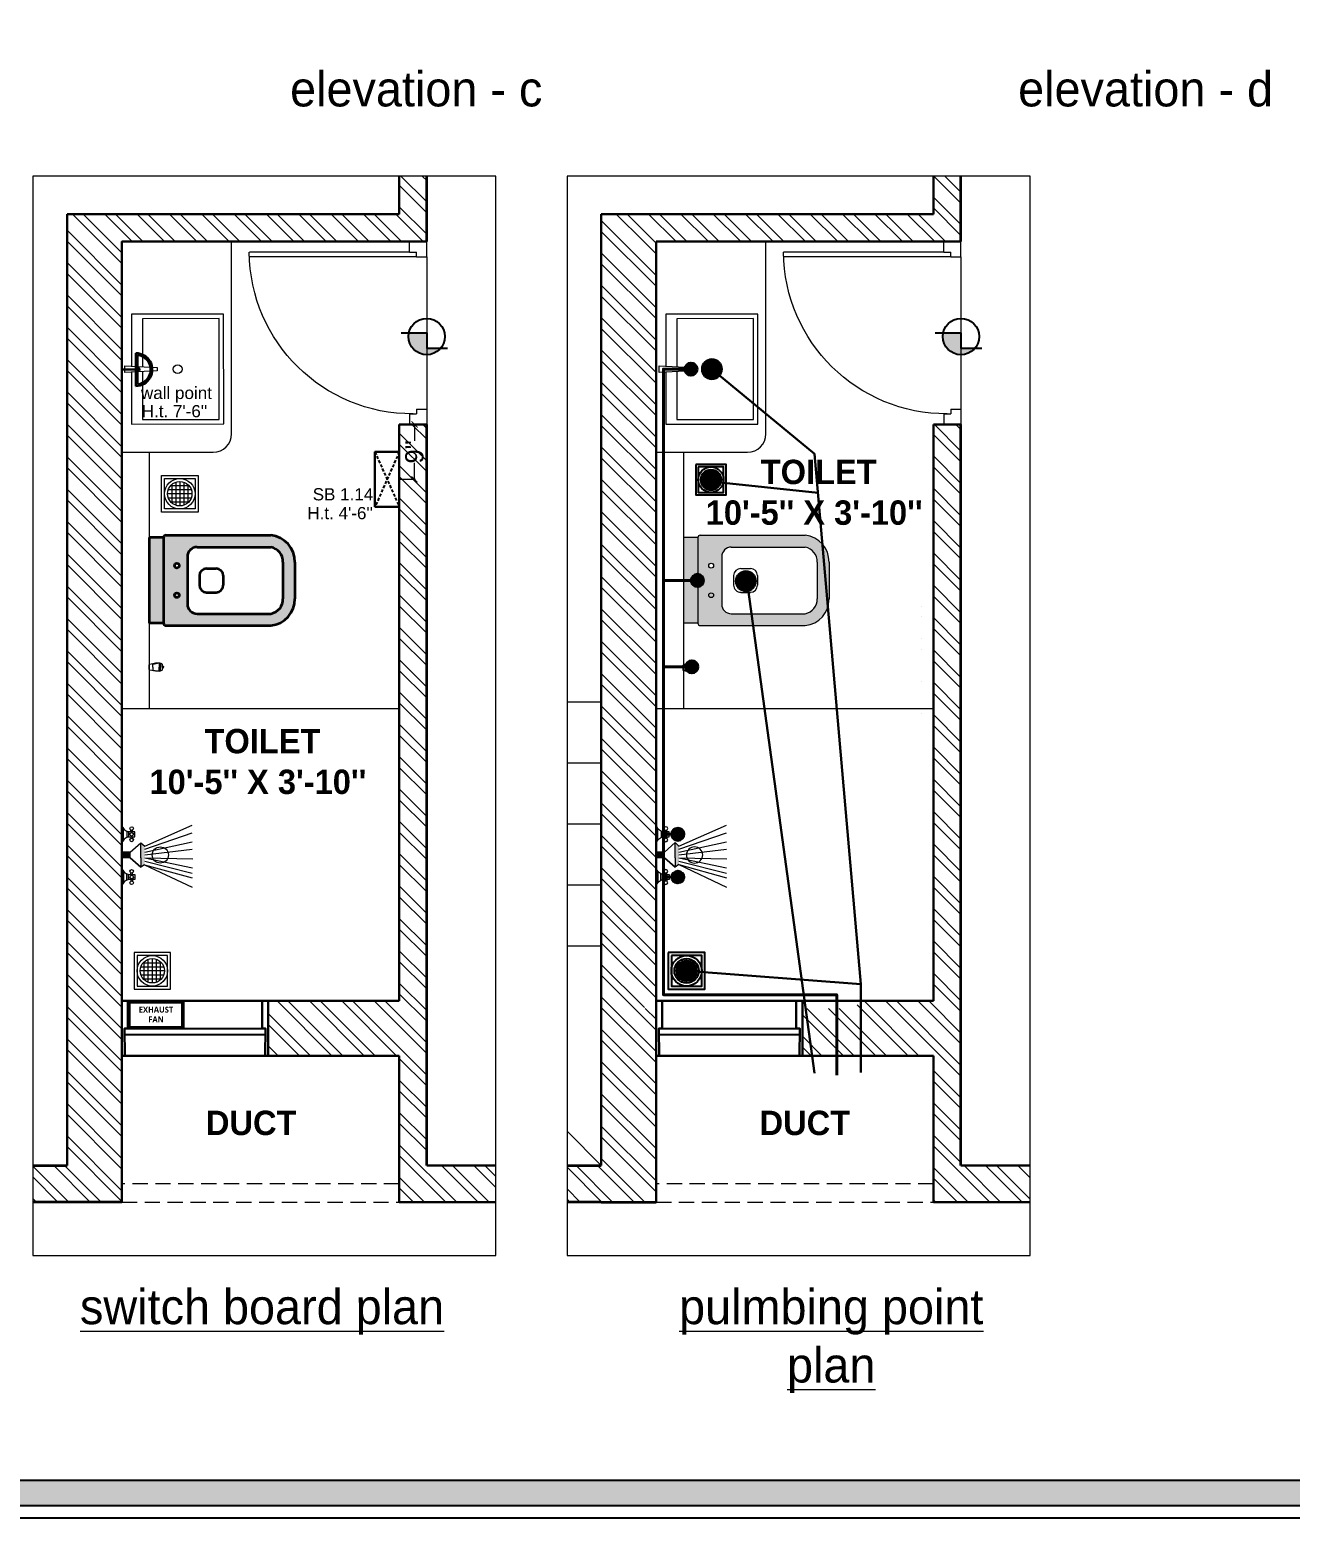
# Model space of a CAD drawing. Header units: millimetres. Extents: x 56222 to 3066687, y -650199 to -121287.
# Drawn here: x 156083.4 to 156290.1, y -181314.4 to -181070.3 of the extents above; entities that cross this region are included whole.
import ezdxf

# ---------------------------------------------------------------- set-up
doc = ezdxf.new("R2010")
doc.units = ezdxf.units.MM
doc.header["$MEASUREMENT"] = 0
doc.header["$PDMODE"] = 35
for name, pattern in [('00 . GROUND FLOOR$0$DASHED', [0.75, 0.5, -0.25]), ('DASHED', [0.75, 0.5, -0.25]), ('DASHED2', [0.375, 0.25, -0.125])]:
    doc.linetypes.add(name, pattern=pattern)
doc.layers.get('Defpoints').update_dxf_attribs({"color": 220})
for name, color, linetype, lineweight in [('dim05', 1, 'Continuous', 13), ('DOOR-WINDOW', 5, 'Continuous', 0), ('ELEC-wires', 1, 'DASHED2', 13), ('Electrical', 84, 'Continuous', 30), ('FURNITURE', 32, 'Continuous', 9), ('HACHA', 253, 'Continuous', 5), ('m-26-ANNOTATIONS', 8, 'Continuous', 15), ('NAME PLATE', 7, 'Continuous', 25), ('sec. mark', 5, 'Continuous', 25), ('Text', 7, 'Continuous', 15), ('UTILITY', 48, 'Continuous', 9), ('wall', 7, 'Continuous', 30)]:
    doc.layers.add(name, color=color, linetype=linetype, lineweight=lineweight)
doc.layers.add('hatch', color=253, linetype='Continuous', lineweight=0, transparency=0.4)
for name, color, linetype in [('SANIT', 232, 'Continuous'), ('str coll', 6, 'Continuous'), ('WC-DET', 8, 'Continuous'), ('WIN', 250, 'Continuous')]:
    doc.layers.add(name, color=color, linetype=linetype)
doc.styles.add('DATE', font='swissc.ttf', dxfattribs={"height": 6.75})
doc.styles.get("Standard").update_dxf_attribs({"font": 'arial.ttf', "height": 6})
doc.styles.add('The Thakors 3 inches', font='arial.ttf', dxfattribs={"height": 3})
doc.dimstyles.new('The Thakors 3 inches', dxfattribs={"dimtxt": 3, "dimasz": 1, "dimexe": 0.179993, "dimexo": 0.0625, "dimgap": 0.089996, "dimtad": 0, "dimzin": 0, "dimdsep": 46, "dimlunit": 4, "dimtxsty": 'The Thakors 3 inches', "dimblk": 'ARCHTICK', "dimcen": 0.089996, "dimclrd": 256, "dimclre": 252, "dimclrt": 256, "dimadec": 0, "dimazin": 0, "dimtfac": 0.799988, "dimtofl": 0, "dimtmove": 1, "dimatfit": 3, "dimfxl": 1, "dimtolj": 1, "dimtzin": 0, "dimlwd": -1, "dimlwe": 13, "dimarcsym": 0})

# ---------------------------------------------------------------- blocks, each defined once
blk = doc.blocks.new('D 2.6 x 7')
at = {"layer": 'DOOR-WINDOW'}
for p, q in [((-2.83, 13.25), (-2.83, 15)), ((0, 12.5), (0, 15)), ((-2.83, 13.25), (-1.68, 13.25)), ((-1.68, 12.5), (-1.68, 13.25)), ((-1.68, 12.5), (0, 12.5)), ((0, -12.5), (0, 12.5)), ((-1.68, -12.5), (-29.1, -12.5)), ((-2.83, -13.25), (-29.09, -13.25)), ((-2.83, -13.25), (-1.68, -13.25)), ((-2.83, -13.25), (-2.83, -15)), ((-1.68, -12.5), (0, -12.5)), ((-1.68, -12.5), (-1.68, -13.25)), ((0, -12.5), (0, -15))]:
    blk.add_line(p, q, dxfattribs=at)
blk.add_arc((-2.4, -13.45), 26.7, 89.6398, 179.5736, dxfattribs=at)
blk = doc.blocks.new('DF DF D')
at = {"layer": 'WIN'}
h = blk.add_hatch(color=256, dxfattribs=at)
h.dxf.hatch_style = 1
h.paths.add_polyline_path([(3351769.17, -515756.21), (3351769.17, -515753.29, 0.049939), (3351768.58, -515753.23, 0.699776), (3351766.66, -515758.48), (3351766.66, -515756.21)])
blk.add_lwpolyline([(3351769.17, -515752), (3351769.17, -515756.21), (3351766.66, -515756.21), (3351766.66, -515759.61)], dxfattribs=at)
blk.add_circle((3351768.58, -515756.21), 2.98, dxfattribs=at)
blk = doc.blocks.new('A$C3EC62B37')
at = {"layer": 'FURNITURE', "lineweight": 30, "ltscale": 0.25, "true_color": 0xffffff}
h = blk.add_hatch(color=7, dxfattribs=at)
h.dxf.hatch_style = 1
h.paths.add_polyline_path([(-12.22, 0), (-12.22, 2.35), (-26.26, 2.35), (-26.26, 0)])
h.paths.add_polyline_path([(-26.26, 2.35), (-12.22, 2.35, 0.414214), (-11.83, 2.74), (-11.83, 19.96, 0.388639), (-16.24, 23.87), (-22.38, 23.87, 0.379499), (-26.65, 19.96), (-26.65, 2.74, 0.414214)])
h.paths.add_polyline_path([(-15.35, 6.26), (-23.13, 6.26, -0.414214), (-24.7, 7.83), (-24.7, 19.96, -0.349567), (-22.37, 21.91), (-16.24, 21.91, -0.364948), (-13.78, 19.96), (-13.78, 7.83, -0.414214)], flags=16)
h.paths.add_polyline_path([(-18.46, 8.22), (-20.02, 8.22, -0.414214), (-21.2, 9.39), (-21.2, 10.96, -0.414214), (-20.02, 12.13), (-18.46, 12.13, -0.414214), (-17.28, 10.96), (-17.28, 9.39, -0.414214)], flags=0)
h.paths.add_polyline_path([(-22.06, 4.53, -1), (-21.27, 4.53, -1)], flags=16)
at = {"layer": 'FURNITURE', "color": 0, "linetype": 'ByBlock', "lineweight": -2}
for p, q in [((-22.24, 23.87), (-16.24, 23.87)), ((-26.65, 2.74), (-26.65, 19.96)), ((-24.7, 7.83), (-24.7, 19.96)), ((-22.24, 21.91), (-16.24, 21.91)), ((-13.78, 7.83), (-13.78, 19.96)), ((-11.83, 2.74), (-11.83, 19.96)), ((-21.2, 9.39), (-21.2, 10.96)), ((-20.02, 12.13), (-18.46, 12.13)), ((-17.28, 9.39), (-17.28, 10.96)), ((-20.02, 8.22), (-18.46, 8.22)), ((-23.13, 6.26), (-15.35, 6.26)), ((-26.26, 2.35), (-12.22, 2.35)), ((-26.26, 2.35), (-26.26, 0)), ((-26.26, 0), (-12.22, 0)), ((-26.26, 0), (-12.22, 0)), ((-12.22, 2.35), (-12.22, 0))]:
    blk.add_line(p, q, dxfattribs=at)
for centre in [(-21.66, 4.53), (-16.81, 4.53)]:
    blk.add_circle(centre, 0.391, dxfattribs=at)
for centre, radius, start, end in [((-22.31, 19.5), 4.37, 89.0873, 174.0395), ((-16.17, 19.5), 4.37, 5.9605, 90.9127), ((-22.31, 19.48), 2.44, 88.437, 168.6348), ((-16.17, 19.48), 2.44, 11.3652, 91.563), ((-20.02, 10.96), 1.17, 90, 180), ((-18.46, 10.96), 1.17, 0, 90), ((-23.13, 7.83), 1.57, 180, 270), ((-20.02, 9.39), 1.17, 180, 270), ((-18.46, 9.39), 1.17, 270, 0), ((-15.35, 7.83), 1.57, 270, 0), ((-26.26, 2.74), 0.391, 180, 270), ((-12.22, 2.74), 0.391, 270, 0)]:
    blk.add_arc(centre, radius, start, end, dxfattribs=at)
blk = doc.blocks.new('A$C07311617')
at = {"layer": 'UTILITY'}
h = blk.add_hatch(color=7, dxfattribs=at)
h.paths.add_polyline_path([(-3.13, 2.02), (-3.13, 0), (-3.74, 0), (-3.74, 0.46), (-3.74, 1.42)])
h.paths.add_polyline_path([(-3.13, 0), (-3.13, -0.46), (-3.13, -2.02), (-3.74, -1.59), (-3.74, -0.46), (-3.74, 0)])
h = blk.add_hatch(color=7, dxfattribs=at)
h.paths.add_polyline_path([(0, 0.46), (0, 0), (-1.35, 0), (-1.35, 0.46)])
h.paths.add_polyline_path([(0, 0), (0, -0.46), (-1.35, -0.46), (-1.35, 0)])
at = {"layer": 'UTILITY', "color": 7}
for p, q in [((-3.74, 1.42), (-11.52, 4.9)), ((-3.74, 0.94), (-11.52, 3.66)), ((-1.74, 3.79), (-1.74, 4.05)), ((-1.74, 2.99), (-1.74, 2.72)), ((-1.47, 3.79), (-1.47, 4.05)), ((-1.47, 2.99), (-1.47, 2.72)), ((-0.8, 3.9), (-0.8, 2.88)), ((-0.27, 2.44), (-0.27, 4.33)), ((-3.74, 0.46), (-11.52, 2.15)), ((-3.74, 0), (-11.52, 0.93)), ((-3.13, 2.02), (-3.74, 1.42)), ((-3.13, -0.46), (-3.13, 2.02)), ((-1.35, 0.46), (-3.13, 2.02)), ((-3.13, 0.46), (-3.13, 1.42)), ((-1.35, -0.46), (-1.35, 0.46)), ((-1.35, 0.46), (0, 0.46)), ((0, -0.46), (0, 0.46)), ((-3.74, -0.46), (-11.62, -0.61)), ((-3.74, -0.46), (-11.57, -2.09)), ((-3.74, -1.03), (-11.52, -2.96)), ((-3.74, -1.59), (-11.52, -5.3)), ((-3.74, -1.59), (-11.52, -3.73)), ((-3.74, -1.59), (-3.13, -2.02)), ((-3.13, -0.46), (-3.13, -2.02)), ((-1.35, -0.46), (-3.13, -2.02)), ((-1.35, -0.46), (0, -0.46)), ((-1.74, -3.22), (-1.74, -2.95)), ((-1.74, -4.02), (-1.74, -4.29)), ((-1.47, -3.22), (-1.47, -2.95)), ((-1.47, -4.02), (-1.47, -4.29)), ((-0.8, -4.13), (-0.8, -3.11)), ((-0.27, -2.68), (-0.27, -4.56))]:
    blk.add_line(p, q, dxfattribs=at)
for points in [[(-1.07, 2.99), (-2.14, 2.99), (-2.14, 3.79), (-1.07, 3.79)], [(-1.07, -3.22), (-2.14, -3.22), (-2.14, -4.02), (-1.07, -4.02)]]:
    blk.add_lwpolyline(points, close=True, dxfattribs=at)
for points in [[(-1.35, 0.46), (-3.13, 2.02)], [(-3.13, -2.02), (-1.35, -0.46)]]:
    blk.add_lwpolyline(points, dxfattribs=at)
for centre, radius in [((-1.6, 4.32), 0.298), ((-1.6, 3.39), 0.298), ((-1.6, 2.45), 0.298), ((-6.31, 0), 1.33), ((-1.6, -2.69), 0.298), ((-1.6, -3.62), 0.298), ((-1.6, -4.55), 0.298)]:
    blk.add_circle(centre, radius, dxfattribs=at)
for centre, start, end in [((-1.47, 5.26), 285.2551, 344.7449), ((-1.47, 1.52), 15.2551, 74.7449), ((-1.47, -1.75), 285.2551, 344.7449), ((-1.47, -5.49), 15.2551, 74.7449)]:
    blk.add_arc(centre, 1.52, start, end, dxfattribs=at)
blk = doc.blocks.new('NAHNYsquare')
at = {"color": 253}
for p, q in [((4.89, -2.32), (1.11, -2.32)), ((4.49, -1.65), (1.51, -1.65)), ((1.67, -4.48), (1.67, -1.49)), ((2.33, -4.87), (2.33, -1.1)), ((3, -0.99), (3, -4.99)), ((3.67, -4.87), (3.67, -1.1)), ((4.33, -4.48), (4.33, -1.49)), ((5, -2.99), (1, -2.99)), ((4.89, -3.65), (1.11, -3.65)), ((4.49, -4.32), (1.51, -4.32))]:
    blk.add_line(p, q, dxfattribs=at)
for points in [[(0, -5.99), (6, -5.99), (6, 0.01), (0, 0.01)], [(0.5, -5.49), (5.5, -5.49), (5.5, -0.49), (0.5, -0.49)]]:
    blk.add_lwpolyline(points, close=True)
for radius in [2.5, 2]:
    blk.add_circle((3, -2.99), radius)
blk = doc.blocks.new('df sfs')
at = {"color": 242, "linetype": 'DASHED', "true_color": 0xcd2027}
for p, q in [((3320578.93, -510272.87, 0), (3320574.94, -510263.86, 0)), ((3320574.94, -510272.87, 0), (3320578.93, -510263.86, 0))]:
    blk.add_line(p, q, dxfattribs=at)
at = {"layer": 'ELEC-wires', "color": 5, "linetype": 'ByBlock', "lineweight": 30, "ltscale": 4, "elevation": 0}
blk.add_lwpolyline([(3320574.94, -510263.86), (3320574.94, -510272.87), (3320578.93, -510272.87), (3320578.93, -510263.86)], close=True, dxfattribs=at)
blk = doc.blocks.new('LAYOUT FILE')
at = {"layer": 'NAME PLATE', "true_color": 0xd39e00}
h = blk.add_hatch(color=42, dxfattribs=at)
h.paths.add_polyline_path([(3346889.83, -513806.18), (3346889.83, -514260.7), (3347535.56, -514260.7), (3347535.56, -513806.18)])
h.paths.add_polyline_path([(3346894.36, -513810.71), (3347531.03, -513810.71), (3347531.03, -514256.17), (3346894.36, -514256.17)], flags=16)
at = {"layer": 'NAME PLATE', "color": 42, "true_color": 0xd39e00}
for points in [[(3346887.56, -513803.91), (3347537.83, -513803.91), (3347537.83, -514262.96), (3346887.56, -514262.96)], [(3346889.83, -513806.18), (3347535.56, -513806.18), (3347535.56, -514260.7), (3346889.83, -514260.7)], [(3346894.36, -513810.71), (3347531.03, -513810.71), (3347531.03, -514256.17), (3346894.36, -514256.17)]]:
    blk.add_lwpolyline(points, close=True, dxfattribs=at)
blk = doc.blocks.new('A$C775F2B7C')
at = {"layer": 'WC-DET', "color": 7}
for points in [[(0.0199, 0.0758), (0.0069, 0.0758, 0.150223), (0, 0.0598), (0, 0.0369), (0.0069, 0.004, 0.333354), (0.0114, 0), (0.0248, 0), (0.0382, 0, 0.333354), (0.0427, 0.004), (0.0496, 0.0369), (0.0496, 0.0598, 0.150223), (0.0427, 0.0758), (0.0297, 0.0758)], [(0.025, 0.0202), (0.0118, 0.0202, -0.354974), (0.0072, 0.0233), (0, 0.0572)], [(0.0199, 0.0758), (0.0199, 0.0819, -0.414214), (0.0206, 0.0826), (0.0248, 0.0826)], [(0.0248, 0.0758), (0.0199, 0.0758, 0.150223)], [(0.0246, 0.0202), (0.0378, 0.0202, 0.354974), (0.0423, 0.0233), (0.0496, 0.0572)], [(0.0297, 0.0758), (0.0297, 0.0819, 0.414214), (0.0289, 0.0826), (0.0248, 0.0826)]]:
    blk.add_lwpolyline(points, format="xyb", dxfattribs=at)
at = {"layer": 'WC-DET'}
for points in [[(0, 0.0575), (0.0248, 0.0575)], [(0.0005, 0.0627), (0.0248, 0.0627)], [(0.0011, 0.0651), (0.0248, 0.0651)], [(0.0485, 0.0651), (0.0248, 0.0651)], [(0.0491, 0.0627), (0.0248, 0.0627)], [(0.0496, 0.0575), (0.0248, 0.0575)]]:
    blk.add_lwpolyline(points, dxfattribs=at)
at = {"layer": 'WC-DET', "color": 7}
blk.add_lwpolyline([(0.0297, 0.0758), (0.0248, 0.0758)], dxfattribs=at)
blk = doc.blocks.new('ghgbvvcfv')
at = {"layer": 'FURNITURE', "lineweight": 30, "ltscale": 0.25, "true_color": 0xc7c8ca}
h = blk.add_hatch(color=9, dxfattribs=at)
h.dxf.hatch_style = 1
h.paths.add_polyline_path([(3320993.82, -510573.54), (3320996.17, -510573.54), (3320996.17, -510559.5), (3320993.82, -510559.5)])
h.paths.add_polyline_path([(3320996.17, -510559.5), (3320996.17, -510573.54, 0.414214), (3320996.56, -510573.94), (3321013.78, -510573.94, 0.388639), (3321017.69, -510569.52), (3321017.69, -510563.38, 0.379499), (3321013.78, -510559.11), (3320996.56, -510559.11, 0.414214)])
h.paths.add_polyline_path([(3321000.08, -510570.41), (3321000.08, -510562.63, -0.414214), (3321001.65, -510561.07), (3321013.78, -510561.07, -0.349567), (3321015.73, -510563.39), (3321015.73, -510569.52, -0.364948), (3321013.78, -510571.98), (3321001.65, -510571.98, -0.414214)], flags=16)
h.paths.add_polyline_path([(3321002.04, -510567.31), (3321002.04, -510565.74, -0.414214), (3321003.21, -510564.57), (3321004.78, -510564.57, -0.414214), (3321005.95, -510565.74), (3321005.95, -510567.31, -0.414214), (3321004.78, -510568.48), (3321003.21, -510568.48, -0.414214)], flags=0)
h.paths.add_polyline_path([(3320998.35, -510563.71, -1), (3320998.35, -510564.49, -1)], flags=16)
at = {"layer": 'UTILITY', "true_color": 0xc7c8ca}
h = blk.add_hatch(color=9, dxfattribs=at)
h.paths.add_polyline_path([(3320992.45, -510609.53), (3320992.45, -510611.55), (3320993.07, -510611.55), (3320993.07, -510611.08), (3320993.07, -510610.13)])
h.paths.add_polyline_path([(3320992.45, -510611.55), (3320992.45, -510612.01), (3320992.45, -510613.56), (3320993.06, -510613.14), (3320993.07, -510612.01), (3320993.07, -510611.55)])
h = blk.add_hatch(color=9, dxfattribs=at)
h.paths.add_polyline_path([(3320989.32, -510611.08), (3320989.32, -510611.54), (3320990.67, -510611.54), (3320990.67, -510611.08)])
h.paths.add_polyline_path([(3320989.32, -510611.54), (3320989.32, -510612.01), (3320990.67, -510612.01), (3320990.67, -510611.54)])
at = {"color": 9, "lineweight": 13, "true_color": 0xc7c8ca}
for p, q in [((3320997.33, -510550.97, -0.16), (3321000.31, -510550.97, -0.16)), ((3320997.49, -510550.82, -0.16), (3320997.49, -510553.8, -0.16)), ((3320998.16, -510550.42, -0.16), (3320998.16, -510554.19, -0.16)), ((3320998.82, -510550.31, -0.16), (3320998.82, -510554.31, -0.16)), ((3320999.49, -510550.42, -0.16), (3320999.49, -510554.19, -0.16)), ((3321000.16, -510550.82, -0.16), (3321000.16, -510553.8, -0.16)), ((3321000.82, -510552.31, -0.16), (3320996.82, -510552.31, -0.16)), ((3320996.94, -510551.64, -0.16), (3321000.71, -510551.64, -0.16)), ((3320996.94, -510552.97, -0.16), (3321000.71, -510552.97, -0.16)), ((3320997.33, -510553.64, -0.16), (3321000.31, -510553.64, -0.16)), ((3320992.83, -510629.21, -0.12), (3320995.81, -510629.21, -0.12)), ((3320992.99, -510632.03, -0.12), (3320992.99, -510629.05, -0.12)), ((3320993.66, -510632.43, -0.12), (3320993.66, -510628.66, -0.12)), ((3320994.32, -510632.54, -0.12), (3320994.32, -510628.54, -0.12)), ((3320994.99, -510632.43, -0.12), (3320994.99, -510628.66, -0.12)), ((3320995.66, -510632.03, -0.12), (3320995.66, -510629.05, -0.12)), ((3320996.32, -510630.54, -0.12), (3320992.32, -510630.54, -0.12)), ((3320992.44, -510629.88, -0.12), (3320996.21, -510629.88, -0.12)), ((3320992.44, -510631.21, -0.12), (3320996.21, -510631.21, -0.12)), ((3320992.83, -510631.88, -0.12), (3320995.81, -510631.88, -0.12))]:
    blk.add_line(p, q, dxfattribs=at)
for points, elevation in [([(3320995.82, -510555.31), (3320995.82, -510549.31), (3321001.82, -510549.31), (3321001.82, -510555.31)], -0.16), ([(3320996.32, -510554.81), (3320996.32, -510549.81), (3321001.32, -510549.81), (3321001.32, -510554.81)], -0.16), ([(3320991.32, -510627.54), (3320991.32, -510633.54), (3320997.32, -510633.54), (3320997.32, -510627.54)], -0.12), ([(3320991.82, -510628.04), (3320991.82, -510633.04), (3320996.82, -510633.04), (3320996.82, -510628.04)], -0.12)]:
    blk.add_lwpolyline(points, close=True, dxfattribs=dict(at, elevation=elevation))
for centre, radius in [((3320998.82, -510552.31, -0.16), 2.5), ((3320998.82, -510552.31, -0.16), 2), ((3320994.32, -510630.54, -0.12), 2.5), ((3320994.32, -510630.54, -0.12), 2)]:
    blk.add_circle(centre, radius, dxfattribs=at)
at = {"layer": 'FURNITURE', "color": 9, "linetype": 'ByBlock', "lineweight": -2, "true_color": 0xc7c8ca}
for p, q in [((3320996.17, -510559.5, -0.16), (3320993.82, -510559.5, -0.16)), ((3320993.82, -510559.5, -0.16), (3320993.82, -510573.54, -0.16)), ((3320993.82, -510559.5, -0.16), (3320993.82, -510573.54, -0.16)), ((3320996.17, -510559.5, -0.16), (3320996.17, -510573.54, -0.16)), ((3320996.56, -510559.11, -0.16), (3321013.78, -510559.11, -0.16)), ((3321001.65, -510561.07, -0.16), (3321013.78, -510561.07, -0.16)), ((3321000.08, -510562.63, -0.16), (3321000.08, -510570.41, -0.16)), ((3321015.73, -510563.52, -0.16), (3321015.73, -510569.52, -0.16)), ((3321017.69, -510563.52, -0.16), (3321017.69, -510569.52, -0.16)), ((3321002.04, -510565.74, -0.16), (3321002.04, -510567.31, -0.16)), ((3321003.21, -510564.57, -0.16), (3321004.78, -510564.57, -0.16)), ((3321005.95, -510565.74, -0.16), (3321005.95, -510567.31, -0.16)), ((3321003.21, -510568.48, -0.16), (3321004.78, -510568.48, -0.16)), ((3320996.17, -510573.54, -0.16), (3320993.82, -510573.54, -0.16)), ((3321001.65, -510571.98, -0.16), (3321013.78, -510571.98, -0.16)), ((3320996.56, -510573.94, -0.16), (3321013.78, -510573.94, -0.16))]:
    blk.add_line(p, q, dxfattribs=at)
at = {"layer": 'FURNITURE', "color": 9, "true_color": 0xc7c8ca, "elevation": -0.09}
for points in [[(3320990.91, -510532.37), (3320990.92, -510540.88), (3321006.02, -510540.87), (3321005.99, -510522.87), (3320990.9, -510522.88), (3320990.91, -510531.39)], [(3320992.71, -510532.28), (3320992.72, -510540.16), (3321005.29, -510540.15), (3321005.27, -510523.59), (3320992.7, -510523.6), (3320992.71, -510531.48)]]:
    blk.add_lwpolyline(points, dxfattribs=at)
blk.add_lwpolyline([(3320995.12, -510531.59), (3320995.12, -510532.17), (3320989.83, -510532.42), (3320989.83, -510531.34)], close=True, dxfattribs=at)
at = {"layer": 'FURNITURE', "color": 9, "true_color": 0xc7c8ca}
blk.add_circle((3320998.47, -510531.88, -0.09), 0.72, dxfattribs=at)
at = {"layer": 'FURNITURE', "color": 9, "linetype": 'ByBlock', "lineweight": -2, "true_color": 0xc7c8ca}
for centre in [(3320998.35, -510564.1, -0.16), (3320998.35, -510568.95, -0.16)]:
    blk.add_circle(centre, 0.391, dxfattribs=at)
for centre, radius, start, end in [((3320996.56, -510559.5, -0.16), 0.391, 90, 180), ((3321001.65, -510562.63, -0.16), 1.57, 90, 180), ((3321013.32, -510563.45, -0.16), 4.37, 359.0873, 84.0395), ((3321013.3, -510563.46, -0.16), 2.44, 358.437, 78.6348), ((3321003.21, -510565.74, -0.16), 1.17, 90, 180), ((3321004.78, -510565.74, -0.16), 1.17, 0, 90), ((3321003.21, -510567.31, -0.16), 1.17, 180, 270), ((3321004.78, -510567.31, -0.16), 1.17, 270, 0), ((3321001.65, -510570.41, -0.16), 1.57, 180, 270), ((3321013.32, -510569.59, -0.16), 4.37, 275.9605, 0.9127), ((3321013.3, -510569.59, -0.16), 2.44, 281.3652, 1.563), ((3320996.56, -510573.54, -0.16), 0.391, 180, 270)]:
    blk.add_arc(centre, radius, start, end, dxfattribs=at)
at = {"layer": 'UTILITY', "color": 9, "true_color": 0xc7c8ca}
for p, q in [((3320989.59, -510609.1, -0.13), (3320989.59, -510607.21, -0.13)), ((3320990.13, -510607.64, -0.13), (3320990.13, -510608.66, -0.13)), ((3320990.79, -510607.76, -0.13), (3320990.79, -510607.49, -0.13)), ((3320991.06, -510607.76, -0.13), (3320991.06, -510607.49, -0.13)), ((3320993.07, -510610.13, -0.13), (3321000.85, -510606.65, -0.13)), ((3320990.67, -510611.08, -0.13), (3320992.45, -510609.53, -0.13)), ((3320990.79, -510608.56, -0.13), (3320990.79, -510608.82, -0.13)), ((3320991.06, -510608.56, -0.13), (3320991.06, -510608.82, -0.13)), ((3320992.45, -510612.01, -0.13), (3320992.45, -510609.53, -0.13)), ((3320992.45, -510609.53, -0.13), (3320993.07, -510610.13, -0.13)), ((3320992.45, -510611.08, -0.13), (3320992.45, -510610.13, -0.13)), ((3320993.07, -510610.61, -0.13), (3321000.85, -510607.89, -0.13)), ((3320993.07, -510611.08, -0.13), (3321000.85, -510609.4, -0.13)), ((3320990.67, -510611.08, -0.13), (3320989.32, -510611.08, -0.13)), ((3320989.32, -510612.01, -0.13), (3320989.32, -510611.08, -0.13)), ((3320990.67, -510612.01, -0.13), (3320989.32, -510612.01, -0.13)), ((3320990.67, -510612.01, -0.13), (3320990.67, -510611.08, -0.13)), ((3320990.67, -510612.01, -0.13), (3320992.45, -510613.56, -0.13)), ((3320992.45, -510612.01, -0.13), (3320992.45, -510613.56, -0.13)), ((3320993.07, -510611.55, -0.13), (3321000.85, -510610.62, -0.13)), ((3320993.07, -510612.01, -0.13), (3321000.9, -510613.64, -0.13)), ((3320993.07, -510612.01, -0.13), (3321000.94, -510612.16, -0.13)), ((3320993.07, -510612.57, -0.13), (3321000.84, -510614.51, -0.13)), ((3320989.59, -510614.22, -0.13), (3320989.59, -510616.11, -0.13)), ((3320990.12, -510615.68, -0.13), (3320990.12, -510614.66, -0.13)), ((3320990.79, -510614.76, -0.13), (3320990.79, -510614.5, -0.13)), ((3320991.06, -510614.76, -0.13), (3320991.06, -510614.5, -0.13)), ((3320993.06, -510613.14, -0.13), (3320992.45, -510613.56, -0.13)), ((3320993.06, -510613.14, -0.13), (3321000.84, -510616.85, -0.13)), ((3320993.06, -510613.14, -0.13), (3321000.84, -510615.28, -0.13)), ((3320990.79, -510615.56, -0.13), (3320990.79, -510615.83, -0.13)), ((3320991.06, -510615.56, -0.13), (3320991.06, -510615.83, -0.13))]:
    blk.add_line(p, q, dxfattribs=at)
at = {"layer": 'UTILITY', "color": 9, "true_color": 0xc7c8ca, "elevation": -0.13}
for points in [[(3320990.39, -510608.56), (3320991.46, -510608.56), (3320991.46, -510607.76), (3320990.39, -510607.76)], [(3320990.39, -510614.76), (3320991.46, -510614.76), (3320991.46, -510615.56), (3320990.39, -510615.56)]]:
    blk.add_lwpolyline(points, close=True, dxfattribs=at)
for points in [[(3320990.67, -510611.08), (3320992.45, -510609.53)], [(3320992.45, -510613.56), (3320990.67, -510612.01)]]:
    blk.add_lwpolyline(points, dxfattribs=at)
at = {"layer": 'UTILITY', "color": 9, "true_color": 0xc7c8ca}
for centre, radius in [((3320990.93, -510607.22, -0.13), 0.298), ((3320990.93, -510608.16, -0.13), 0.298), ((3320990.93, -510609.09, -0.13), 0.298), ((3320995.63, -510611.55, -0.13), 1.33), ((3320990.92, -510614.23, -0.13), 0.298), ((3320990.92, -510615.16, -0.13), 0.298), ((3320990.92, -510616.1, -0.13), 0.298)]:
    blk.add_circle(centre, radius, dxfattribs=at)
for centre, start, end in [((3320990.79, -510606.29, -0.13), 195.2219, 254.7117), ((3320990.79, -510610.03, -0.13), 105.222, 164.7118), ((3320990.79, -510613.3, -0.13), 195.2219, 254.7117), ((3320990.79, -510617.03, -0.13), 105.222, 164.7118)]:
    blk.add_arc(centre, 1.52, start, end, dxfattribs=at)
at = {"layer": 'wall', "color": 9, "lineweight": 9, "true_color": 0xc7c8ca}
for p, q in [((3321007.32, -510542.5, -0.16), (3321007.32, -510511, -0.16)), ((3320989.32, -510545.5, -0.16), (3321004.32, -510545.5, -0.16)), ((3320993.82, -510545.5, -0.16), (3320993.82, -510587.54, -0.16)), ((3320989.32, -510587.54, -0.18), (3321034.82, -510587.54, -0.18))]:
    blk.add_line(p, q, dxfattribs=at)
blk.add_arc((3321004.32, -510542.5, -0.16), 3, 270, 359.9912, dxfattribs=at)
at = {"layer": 'WC-DET', "color": 9, "lineweight": 13, "true_color": 0xc7c8ca, "elevation": -0.17}
for points in [[(3320995.94, -510580.88), (3320995.94, -510581.24, -0.150223), (3320995.49, -510581.43), (3320994.85, -510581.43), (3320993.93, -510581.24, -0.333354), (3320993.82, -510581.12), (3320993.82, -510580.74), (3320993.82, -510580.37, -0.333354), (3320993.93, -510580.24), (3320994.85, -510580.05), (3320995.49, -510580.05, -0.150223), (3320995.94, -510580.24), (3320995.94, -510580.61)], [(3320994.39, -510580.75), (3320994.39, -510580.38, -0.354974), (3320994.47, -510580.25), (3320995.42, -510580.05)], [(3320994.39, -510580.74), (3320994.39, -510581.11, 0.354974), (3320994.47, -510581.23), (3320995.42, -510581.43)], [(3320995.94, -510580.61), (3320996.11, -510580.61, -0.414214), (3320996.13, -510580.63), (3320996.13, -510580.74)], [(3320995.94, -510580.74), (3320995.94, -510580.88, -0.150223)], [(3320995.94, -510580.88), (3320996.11, -510580.88, 0.414214), (3320996.13, -510580.86), (3320996.13, -510580.74)]]:
    blk.add_lwpolyline(points, format="xyb", dxfattribs=at)
for points in [[(3320995.43, -510580.05), (3320995.43, -510580.74)], [(3320995.43, -510581.43), (3320995.43, -510580.74)], [(3320995.57, -510580.06), (3320995.57, -510580.74)], [(3320995.57, -510581.42), (3320995.57, -510580.74)], [(3320995.64, -510580.08), (3320995.64, -510580.74)], [(3320995.64, -510581.4), (3320995.64, -510580.74)], [(3320995.94, -510580.61), (3320995.94, -510580.74)]]:
    blk.add_lwpolyline(points, dxfattribs=at)
blk = doc.blocks.new('A$C2E9001B6')
at = {"layer": 'Electrical', "ltscale": 10}
for p, q in [((0, 5), (5.83, 5)), ((2.92, 2.71), (2.92, 5)), ((0.21, 2.71), (5.62, 2.71)), ((0.51, 2.42), (5.32, 2.42))]:
    blk.add_line(p, q, dxfattribs=at)
at = {"layer": 'Electrical', "ltscale": 10, "extrusion": (0, 0, -1)}
for centre, major_axis, start_param, end_param in [((2.92, 2.71), (-1.91, 1.91), 2.356194, 5.497787), ((2.92, 2.71), (1.71, 1.71), 0.902965, 3.809424), ((2.92, 2.43), (-0.223, 0.223), 2.378522, 5.47546)]:
    blk.add_ellipse(centre, major_axis=major_axis, ratio=1, start_param=start_param, end_param=end_param, dxfattribs=at)
blk = doc.blocks.new('A$C1B9B2090')
at = {"layer": 'Electrical', "ltscale": 10}
blk.add_line((0, 4.97), (10.08, 4.97), dxfattribs=at)
at = {"layer": 'Electrical', "ltscale": 2}
for points in [[(0, 0), (10.08, 0), (10.08, 4.97), (0, 4.97)], [(0.25, 0.25), (9.83, 0.25), (9.83, 4.72), (0.25, 4.72)]]:
    blk.add_lwpolyline(points, close=True, dxfattribs=at)
at = {"layer": 'Electrical', "ltscale": 2, "insert": (1.5, 3.92), "char_height": 1.05, "width": 7.1646, "attachment_point": 1}
blk.add_mtext('\\pxqc;{\\fMalgun Gothic|b1|i0|c0|p34;\\W5.565;\\C0;\\W1;EXHAUST \\P\\W7.7995;\\W1;FAN}', dxfattribs=at)
blk = doc.blocks.new('_ArchTick')
at = {"color": 0, "linetype": 'ByBlock', "const_width": 0.15}
blk.add_lwpolyline([(-0.5, -0.5), (0.5, 0.5)], dxfattribs=at)
blk = doc.blocks.new('*D574')
at = {"layer": 'Defpoints', "color": 0, "lineweight": 25, "ltscale": 4, "transparency": 16777216}
for p in [(156143.96, -181134.99, -0.18), (156143.96, -181143.99, -0.16), (156146.46, -181143.99)]:
    blk.add_point(p, dxfattribs=at)
at = {"layer": 'dim05', "color": 252, "lineweight": 13, "ltscale": 4, "transparency": 16777216}
for p, q in [((156144.02, -181134.99), (156146.64, -181134.99)), ((156144.02, -181143.99), (156146.64, -181143.99))]:
    blk.add_line(p, q, dxfattribs=at)
at = {"layer": 'dim05', "color": 152, "ltscale": 4, "transparency": 16777216}
for p, q in [((156146.46, -181134.99), (156146.46, -181137.68)), ((156146.46, -181143.99), (156146.46, -181141.3))]:
    blk.add_line(p, q, dxfattribs=at)
for p, rotation in [((156146.46, -181134.99), 90), ((156146.46, -181143.99), 270)]:
    blk.add_blockref('_ArchTick', p, dxfattribs=dict(at, rotation=rotation))
at = {"layer": 'dim05', "lineweight": 5, "ltscale": 4, "transparency": 16777216, "insert": (156146.46, -181139.49), "char_height": 3, "attachment_point": 5, "rotation": 90, "style": 'The Thakors 3 inches'}
blk.add_mtext('\\A1;9"', dxfattribs=at)

msp = doc.modelspace()

# ---------------------------------------------------------------- hatches: boundary and pattern name
at = {"lineweight": 35}
h = msp.add_hatch(dxfattribs=at)
h.set_pattern_fill('ANSI31', color=1, angle=90)
h.set_pattern_definition([(135, (-353425.48414, -3501474.5355), (-0.0883883476483, -0.0883883476483), [])])
edge = h.paths.add_edge_path()
edge.add_arc((156189.654, -181209.209), 1, 0, 360)
at = {"layer": 'hatch', "ltscale": 10}
h = msp.add_hatch(dxfattribs=at)
h.set_pattern_fill('ANSI32', color=256, scale=10, angle=90)
h.set_pattern_definition([(135, (-354699.1997, -3502343.576), (-2.6516504294, -2.6516504294), []), (135, (-354699.1997, -3502341.808), (-2.6516504294, -2.6516504294), [])])
h.paths.add_polyline_path([(156143.96, -181134.99), (156143.958, -181229.531), (156131.463, -181229.531), (156122.461, -181229.531), (156122.461, -181238.531), (156143.959, -181238.531), (156143.959, -181262.531), (156159.799, -181262.531), (156159.799, -181256.531), (156148.462, -181256.531), (156148.461, -181134.99)])
h.paths.add_polyline_path([(156083.841, -181256.531), (156083.841, -181262.531), (156098.422, -181262.538), (156098.502, -181104.997), (156148.461, -181104.99), (156148.461, -181094.26), (156143.961, -181094.26), (156143.961, -181100.494), (156089.464, -181100.493), (156089.461, -181256.531)])
h = msp.add_hatch(dxfattribs=at)
h.set_pattern_fill('ANSI32', color=256, scale=10, angle=90)
h.set_pattern_definition([(135, (-354519.818, -3502343.576), (-2.6516504294, -2.6516504294), []), (135, (-354519.818, -3502341.808), (-2.6516504294, -2.6516504294), [])])
h.paths.add_polyline_path([(156177.102, -181100.491), (156177.102, -181104.99), (156236.099, -181104.99), (156236.099, -181100.491), (156231.6, -181100.491), (156231.6, -181100.494)])
h.paths.add_polyline_path([(156231.6, -181094.26), (156231.6, -181100.491), (156236.099, -181100.491), (156236.099, -181094.26)])
h.paths.add_polyline_path([(156177.1, -181238.531), (156177.099, -181256.54), (156177.09, -181256.531), (156171.48, -181256.531), (156171.48, -181262.531), (156177.099, -181262.531), (156186.099, -181262.531), (156186.1, -181238.531), (156186.099, -181238.531)])
h.paths.add_polyline_path([(156177.1, -181229.531), (156177.1, -181238.531), (156186.1, -181238.531), (156186.1, -181230.742), (156184.193, -181230.742), (156184.193, -181229.531)])
h.paths.add_polyline_path([(156186.1, -181209.209), (156186.1, -181229.531), (156186.1, -181229.531), (156186.1, -181209.209)], flags=16)
h.paths.add_polyline_path([(156177.102, -181104.99), (156177.1, -181229.531), (156186.101, -181229.531), (156186.101, -181125.925), (156186.101, -181125.925), (156186.101, -181104.99)])
h.paths.add_polyline_path([(156231.596, -181229.531), (156225.529, -181229.531), (156228.738, -181238.531), (156231.597, -181238.531), (156231.597, -181262.531), (156247.437, -181262.531), (156247.437, -181256.531), (156236.101, -181256.531), (156236.1, -181134.99), (156231.599, -181134.99)])
h.paths.add_polyline_path([(156210.1, -181238.531), (156220.626, -181238.531), (156220.626, -181230.742), (156210.1, -181230.742)])
h.paths.add_polyline_path([(156220.626, -181238.531), (156224.061, -181238.531), (156224.061, -181229.531), (156219.1, -181229.531), (156219.1, -181230.742), (156220.626, -181230.742)])
h.paths.add_polyline_path([(156225.529, -181229.531), (156224.061, -181229.531), (156224.061, -181238.531), (156228.738, -181238.531)])
h.paths.add_polyline_path([(156202.376, -181257.578), (156202.376, -181241.433)])
edge = h.paths.add_edge_path(flags=17)
edge.add_line((156229.706, -181201.395), (156229.706, -181161.741))
edge.add_line((156229.706, -181161.741), (156229.817, -181161.741))
edge.add_line((156229.706, -181161.762), (156229.706, -181201.415))
edge.add_line((156229.706, -181201.415), (156229.706, -181201.395))
at = {"layer": 'm-26-ANNOTATIONS', "lineweight": 30, "true_color": 0x139b48}
h = msp.add_hatch(dxfattribs=at)
h.set_pattern_fill('ANSI31', color=114, angle=90)
h.set_pattern_definition([(135, (-353422.01196, -3501468.37154), (-0.0883883476483, -0.0883883476483), [])])
edge = h.paths.add_edge_path()
edge.add_arc((156195.245, -181125.923), 1.616, 0, 360)
h = msp.add_hatch(dxfattribs=at)
h.set_pattern_fill('ANSI31', color=114, angle=90)
h.set_pattern_definition([(135, (-353422.15814, -3501486.55495), (-0.0883883476483, -0.0883883476483), [])])
edge = h.paths.add_edge_path()
edge.add_arc((156195.099, -181144.106), 1.616, 0, 360)
at = {"layer": 'm-26-ANNOTATIONS', "lineweight": 30, "true_color": 0xa3191e}
h = msp.add_hatch(dxfattribs=at)
h.set_pattern_fill('ANSI31', color=244)
h.set_pattern_definition([(45, (-353426.15468, -3501454.66058), (-0.0883883476483, 0.0883883476483), [])])
edge = h.paths.add_edge_path()
edge.add_arc((156200.817, -181160.681), 1.616, 0, 360)
at = {"layer": 'm-26-ANNOTATIONS', "lineweight": 30, "true_color": 0x139b48}
h = msp.add_hatch(dxfattribs=at)
h.set_pattern_fill('ANSI31', color=114, angle=90)
h.set_pattern_definition([(135, (-353426.1574, -3501567.03717), (-0.0883883476483, -0.0883883476483), [])])
edge = h.paths.add_edge_path()
edge.add_arc((156191.1, -181224.588), 1.616, 0, 360)
at = {"layer": 'str coll', "lineweight": 40}
h = msp.add_hatch(dxfattribs=at)
h.set_pattern_fill('ANSI31', color=5, angle=90)
h.set_pattern_definition([(135, (-353423.31865, -3501391.25155), (-0.0883883476483, -0.0883883476483), [])])
edge = h.paths.add_edge_path()
edge.add_arc((156191.819, -181125.925), 1, 0, 360)
h = msp.add_hatch(dxfattribs=at)
h.set_pattern_fill('ANSI31', color=5, angle=90)
h.set_pattern_definition([(135, (-353422.27194, -3501425.8944), (-0.0883883476483, -0.0883883476483), [])])
edge = h.paths.add_edge_path()
edge.add_arc((156192.866, -181160.568), 1, 0, 360)
h = msp.add_hatch(dxfattribs=at)
h.set_pattern_fill('ANSI31', color=5, angle=90)
h.set_pattern_definition([(135, (-353423.18045, -3501440.06003), (-0.0883883476483, -0.0883883476483), [])])
edge = h.paths.add_edge_path()
edge.add_arc((156191.958, -181174.734), 1, 0, 360)
h = msp.add_hatch(dxfattribs=at)
h.set_pattern_fill('ANSI31', color=5, angle=90)
h.set_pattern_definition([(135, (-353425.48009, -3501467.52874), (-0.0883883476483, -0.0883883476483), [])])
edge = h.paths.add_edge_path()
edge.add_arc((156189.658, -181202.202), 1, 0, 360)

# ---------------------------------------------------------------- linework, layer by layer
at = {"color": 251, "lineweight": 13, "true_color": 0x636466, "elevation": 0.023}
for points in [[(156083.841, -181094.26), (156083.841, -181271.274), (156159.799, -181271.274), (156159.799, -181094.26)], [(156171.48, -181094.26), (156171.48, -181271.274), (156247.437, -181271.274), (156247.437, -181094.26)]]:
    msp.add_lwpolyline(points, close=True, dxfattribs=at)
at = {"color": 1, "lineweight": 35, "elevation": 0.014}
msp.add_lwpolyline([(156189.735, -181209.209), (156187.296, -181209.209)], dxfattribs=at)
at = {"color": 1, "lineweight": 35}
msp.add_circle((156189.654, -181209.209, 0.014), 1, dxfattribs=at)
at = {"layer": 'DOOR-WINDOW', "color": 5, "lineweight": 25}
for p, q in [((156098.461, -181233.531, 0.023), (156098.461, -181233.531, 0.023)), ((156098.461, -181234.531, 0.023), (156098.461, -181234.531, 0.023)), ((156098.918, -181235.036, 0.019), (156122.004, -181235.036, -0.044)), ((156099.461, -181234.036, 0.018), (156121.462, -181234.036, -0.043)), ((156186.099, -181233.531, 0.023), (156186.098, -181233.531, 0.023)), ((156186.099, -181234.531, 0.023), (156186.098, -181234.531, 0.023)), ((156186.555, -181235.036, 0.019), (156209.641, -181235.036, -0.044)), ((156187.098, -181234.036, 0.018), (156209.099, -181234.036, -0.043)), ((156210.099, -181233.531, -0.043), (156210.1, -181233.531, -0.043)), ((156210.099, -181234.531, -0.043), (156210.1, -181234.531, -0.043))]:
    msp.add_line(p, q, dxfattribs=at)
at = {"layer": 'FURNITURE', "elevation": 0.047}
for points in [[(156187.684, -181126.416), (156187.698, -181134.927), (156202.792, -181134.918), (156202.772, -181116.918), (156187.678, -181116.927), (156187.683, -181125.44)], [(156189.484, -181126.328), (156189.498, -181134.206), (156202.072, -181134.199), (156202.052, -181117.639), (156189.479, -181117.646), (156189.484, -181125.525)]]:
    msp.add_lwpolyline(points, dxfattribs=at)
msp.add_lwpolyline([(156191.9, -181125.639), (156191.9, -181126.211), (156186.604, -181126.469), (156186.603, -181125.388)], close=True, dxfattribs=at)
at = {"layer": 'FURNITURE'}
msp.add_circle((156195.245, -181125.923, 0.047), 0.72, dxfattribs=at)
at = {"layer": 'HACHA', "color": 5, "lineweight": 30}
for p, q in [((156099.461, -181229.536, -0.043), (156121.462, -181229.536, -0.043)), ((156187.098, -181229.536, -0.043), (156209.099, -181229.536, -0.043)), ((156098.961, -181238.526, -0.043), (156121.961, -181238.535, -0.043)), ((156186.598, -181238.535, -0.043), (156209.599, -181238.535, -0.043))]:
    msp.add_line(p, q, dxfattribs=at)
at = {"layer": 'm-26-ANNOTATIONS', "color": 114, "lineweight": 30, "true_color": 0x139b48}
msp.add_line((156195.099, -181144.368, -0.023), (156212.656, -181146.18, 0.116), dxfattribs=at)
for points, elevation in [([(156195.245, -181125.923), (156212.1, -181139.81), (156219.693, -181226.796), (156219.693, -181226.796), (156219.693, -181241.286)], 0.116), ([(156191.1, -181224.588), (156219.693, -181226.796)], 0.023)]:
    msp.add_lwpolyline(points, dxfattribs=dict(at, elevation=elevation))
at = {"layer": 'm-26-ANNOTATIONS', "color": 244, "lineweight": 30, "true_color": 0xa3191e, "elevation": 0.023}
msp.add_lwpolyline([(156201.051, -181160.86), (156212.1, -181241.401)], dxfattribs=at)
at = {"layer": 'm-26-ANNOTATIONS', "color": 114, "lineweight": 30, "true_color": 0x139b48}
for centre in [(156195.245, -181125.923, 0.116), (156195.099, -181144.106, 0.05), (156191.1, -181224.588, 0.093)]:
    msp.add_circle(centre, 1.616, dxfattribs=at)
at = {"layer": 'm-26-ANNOTATIONS', "color": 244, "lineweight": 30, "true_color": 0xa3191e}
msp.add_circle((156200.817, -181160.681, -0.047), 1.616, dxfattribs=at)
at = {"layer": 'str coll', "color": 5, "lineweight": 40}
for points, elevation in [([(156191.9, -181125.925), (156187.296, -181125.925), (156187.296, -181228.518), (156215.725, -181228.518), (156215.725, -181241.705)], 0.047), ([(156192.947, -181160.568), (156187.296, -181160.568)], -0.023), ([(156192.038, -181174.734), (156187.296, -181174.734)], 0.023), ([(156189.739, -181202.202), (156187.296, -181202.202)], 0.014)]:
    msp.add_lwpolyline(points, dxfattribs=dict(at, elevation=elevation))
for centre in [(156191.819, -181125.925, 0.047), (156192.866, -181160.568, -0.023), (156191.958, -181174.734, 0.023), (156189.658, -181202.202, 0.014)]:
    msp.add_circle(centre, 1, dxfattribs=at)
at = {"layer": 'wall', "lineweight": 30}
for p, q in [((156143.961, -181094.26, -0.019), (156143.961, -181100.494, -0.02)), ((156231.6, -181094.26, -0.018), (156231.6, -181100.494, -0.02)), ((156089.461, -181256.531, 0.023), (156089.464, -181100.491, -0.023)), ((156143.961, -181100.494, 0.001), (156089.464, -181100.491, -0.018)), ((156177.099, -181256.531, 0.023), (156177.102, -181100.491, -0.023)), ((156231.6, -181100.494, 0.001), (156177.102, -181100.491, -0.018)), ((156186.099, -181262.531, 0.023), (156186.101, -181104.99, -0.023)), ((156236.099, -181104.99, -0.023), (156186.101, -181104.99, -0.023)), ((156143.958, -181229.531, -0.036), (156143.96, -181134.99, -0.039)), ((156148.461, -181134.99, -0.023), (156143.96, -181134.99, -0.023)), ((156231.596, -181229.531, -0.036), (156231.599, -181134.99, -0.039)), ((156236.1, -181134.99, -0.023), (156231.599, -181134.99, -0.023)), ((156122.461, -181229.531, -0.043), (156122.461, -181238.531, -0.043)), ((156143.958, -181229.531, -0.036), (156122.463, -181229.531, -0.043)), ((156210.1, -181229.531, -0.043), (156210.1, -181238.531, -0.043)), ((156231.596, -181229.531, -0.036), (156210.101, -181229.531, -0.043)), ((156122.461, -181238.531, -0.043), (156143.959, -181238.531, -0.036)), ((156143.959, -181262.531, 0.023), (156143.959, -181238.531, 0.023)), ((156210.1, -181238.531, -0.043), (156231.597, -181238.531, -0.036)), ((156231.597, -181262.531, 0.023), (156231.597, -181238.531, 0.023)), ((156159.799, -181256.531, 0.023), (156148.462, -181256.531, 0.023)), ((156247.437, -181256.531, 0.023), (156236.101, -181256.531, 0.023)), ((156159.799, -181262.531, 0.023), (156143.959, -181262.531, 0.023)), ((156247.437, -181262.531, 0.023), (156231.597, -181262.531, 0.023))]:
    msp.add_line(p, q, dxfattribs=at)
at = {"layer": 'wall', "lineweight": 35}
for p, q in [((156148.461, -181104.99, -0.023), (156148.461, -181094.26, -0.016)), ((156236.099, -181104.99, -0.023), (156236.099, -181094.26, -0.01)), ((156148.462, -181256.531, 0.023), (156148.461, -181134.99, -0.023)), ((156236.101, -181256.531, 0.023), (156236.1, -181134.99, -0.023)), ((156083.841, -181256.531, 0.023), (156089.461, -181256.531, 0.023)), ((156171.48, -181256.531, 0.023), (156177.099, -181256.531, 0.023)), ((156098.461, -181262.531, 0.023), (156083.841, -181262.531, 0.023)), ((156177.099, -181262.531, 0.023), (156171.48, -181262.531, 0.023)), ((156177.09, -181262.531, 0.023), (156186.099, -181262.531, 0.023))]:
    msp.add_line(p, q, dxfattribs=at)
at = {"layer": 'wall', "lineweight": 9}
for p, q in [((156204.098, -181136.548, -0.023), (156204.102, -181105.047, -0.023)), ((156186.099, -181139.547, -0.023), (156201.098, -181139.547, -0.023)), ((156190.599, -181139.547, -0.023), (156190.599, -181181.588, -0.023))]:
    msp.add_line(p, q, dxfattribs=at)
at = {"layer": 'wall', "lineweight": 5}
for p, q in [((156177.101, -181180.513, 0.023), (156171.48, -181180.513, 0.023)), ((156177.101, -181190.515, 0.023), (156171.48, -181190.515, 0.023)), ((156177.1, -181200.515, 0.023), (156171.48, -181200.515, 0.023)), ((156171.48, -181210.514, 0.023), (156177.1, -181210.514, 0.023)), ((156171.48, -181220.514, 0.023), (156177.1, -181220.514, 0.023)), ((156171.48, -181250.907, 0.023), (156177.09, -181256.531, 0.023))]:
    msp.add_line(p, q, dxfattribs=at)
at = {"layer": 'wall', "color": 252, "lineweight": 9, "true_color": 0x939598}
msp.add_line((156186.099, -181181.588, -0.036), (156231.598, -181181.588, -0.036), dxfattribs=at)
at = {"layer": 'wall', "color": 252, "linetype": '00 . GROUND FLOOR$0$DASHED', "lineweight": 15, "ltscale": 5, "true_color": 0x939598}
for p, q in [((156143.959, -181259.531, 0.023), (156098.461, -181259.531, 0.023)), ((156231.597, -181259.531, 0.023), (156186.099, -181259.531, 0.023)), ((156098.461, -181262.531, 0.023), (156143.959, -181262.531, 0.023)), ((156186.099, -181262.531, 0.023), (156231.597, -181262.531, 0.023))]:
    msp.add_line(p, q, dxfattribs=at)
at = {"layer": 'wall', "lineweight": 30, "elevation": -0.043}
for points in [[(156098.461, -181238.535), (156098.461, -181229.536), (156099.461, -181229.536), (156099.461, -181234.036), (156098.913, -181234.036), (156098.961, -181238.535)], [(156122.461, -181238.535), (156122.461, -181229.536), (156121.462, -181229.536), (156121.462, -181234.036), (156122.009, -181234.036), (156121.961, -181238.535)], [(156186.098, -181238.535), (156186.098, -181229.536), (156187.098, -181229.536), (156187.098, -181234.036), (156186.55, -181234.036), (156186.598, -181238.535)], [(156210.099, -181238.535), (156210.099, -181229.536), (156209.099, -181229.536), (156209.099, -181234.036), (156209.646, -181234.036), (156209.599, -181238.535)]]:
    msp.add_lwpolyline(points, close=True, dxfattribs=at)
at = {"layer": 'wall', "lineweight": 30}
msp.add_polyline3d([(156098.461, -181262.531, 0.023), (156098.463, -181104.99, -0.023), (156148.461, -181104.99, -0.023)], dxfattribs=at)
at = {"layer": 'wall', "lineweight": 9}
msp.add_arc((156201.098, -181136.547, -0.023), 3, 270, 359.99119, dxfattribs=at)

# ---------------------------------------------------------------- block references
at = {"color": 1, "lineweight": 35}
msp.add_blockref('ghgbvvcfv', (-3164890.861, 329405.955, 0.139), dxfattribs=at)
at = {"lineweight": 35, "rotation": 90}
for p in [(-359607.745, -3532889.155, -0.023), (-359520.107, -3532889.155, -0.023)]:
    msp.add_blockref('DF DF D', p, dxfattribs=at)
at = {"transparency": 33554687, "xscale": -1, "rotation": 90}
msp.add_blockref('A$C2E9001B6', (156103.465, -181123.077, -0.017), dxfattribs=at)
at = {"color": 1, "lineweight": 35, "xscale": -1, "rotation": 180.0397831342225}
msp.add_blockref('df sfs', (-3164079.865, -693717.867, -0.023), dxfattribs=at)
at = {"xscale": 0.9052782660299882, "yscale": 0.9052782660299882, "zscale": 0.9052782660299882}
msp.add_blockref('A$C1B9B2090', (156099.461, -181234.036, -0.043), dxfattribs=at)
at = {"layer": 'DOOR-WINDOW', "color": 5, "lineweight": 30, "xscale": -1, "rotation": 179.9998631019983}
for p in [(156148.461, -181119.99, -0.023), (156236.099, -181119.99, -0.023)]:
    msp.add_blockref('D 2.6 x 7', p, dxfattribs=at)
at = {"layer": 'FURNITURE', "rotation": 270.0000000028457}
msp.add_blockref('A$C3EC62B37', (156190.599, -181179.807, -0.023), dxfattribs=at)
at = {"layer": 'FURNITURE', "lineweight": 18, "xscale": -1, "rotation": 359.9668719631507}
msp.add_blockref('A$C07311617', (156186.1, -181205.588, 0.014), dxfattribs=at)
at = {"layer": 'NAME PLATE', "lineweight": 0, "xscale": 0.9069073140357496, "yscale": 0.9069073140357496, "zscale": 0.9069073140357496}
msp.add_blockref('LAYOUT FILE', (-2879498.81, 285074.484, 0.139), dxfattribs=at)
at = {"layer": 'SANIT', "linetype": 'ByBlock', "xscale": 0.8333333333333334, "yscale": 0.8333333333333334, "zscale": 0.8333333333333334, "rotation": 270}
msp.add_blockref('NAHNYsquare', (156197.587, -181141.547, -0.023), dxfattribs=at)
at = {"layer": 'SANIT', "linetype": 'ByBlock', "rotation": 270}
msp.add_blockref('NAHNYsquare', (156194.085, -181221.588, 0.023), dxfattribs=at)
at = {"layer": 'WC-DET', "xscale": -27.91359444021024, "yscale": 27.91359444021024, "zscale": 27.91359444021024, "rotation": 270}
msp.add_blockref('A$C775F2B7C', (156190.599, -181175.555, -0.03), dxfattribs=at)

# ---------------------------------------------------------------- texts
at = {"layer": 'Electrical', "color": 5, "transparency": 33554687}
for s, p in [('wall point', (156101.589, -181130.819, 0.117)), ('SB 1.14 ', (156129.765, -181147.442, 0.039))]:
    msp.add_text(s, height=2, dxfattribs=at).set_placement(p)
at = {"layer": 'Electrical', "color": 240, "true_color": 0xed1f24, "transparency": 33554687}
for s, p in [("H.t. 7'-6''", (156101.715, -181133.813, 0.117)), ("H.t. 4'-6''", (156128.883, -181150.528, 0.039))]:
    msp.add_text(s, height=2, dxfattribs=at).set_placement(p)
at = {"layer": 'sec. mark', "lineweight": 20, "char_height": 5.74001, "attachment_point": 1, "style": 'DATE'}
for s, insert in [('\\pxqc;{\\fCentury Gothic|b0|i0|c0|p34;\\C5;elevation - c}', (156116.637, -181077.097, 0.139)), ('\\pxqc;{\\fCentury Gothic|b0|i0|c0|p34;\\C5;elevation - d}', (156236.282, -181077.097, 0.139)), ('\\pxqc;{\\fCentury Gothic|b0|i0|c0|p34;\\L\\C5;switch board plan}', (156091.352, -181276.796, 0.023)), ('\\pxqc;{\\fCentury Gothic|b0|i0|c0|p34;\\L\\C5;pulmbing point plan}', (156184.718, -181276.796, 0.023))]:
    msp.add_mtext_dynamic_manual_height_columns(s, width=60.21435, gutter_width=1, heights=[0], dxfattribs=dict(at, insert=insert))
at = {"layer": 'Text', "lineweight": 15, "ltscale": 0.5, "char_height": 4, "attachment_point": 1}
for s, insert in [("\\pxqc;{\\fCentury Gothic|b1|i0|c0|p34;\\C256;\\c0; TOILET\\P10'-5'' X 3'-10''}", (156181.919, -181140.777, 0.093)), ("\\pxqc;{\\fCentury Gothic|b1|i0|c0|p34;\\C256;\\c0; TOILET\\P10'-5'' X 3'-10''}", (156090.675, -181184.924, 0.093)), ('\\pxqc;{\\fCentury Gothic|b1|i0|c0|p34;\\C256;\\c0;DUCT }', (156089.569, -181247.525, 0.093)), ('\\pxqc;{\\fCentury Gothic|b1|i0|c0|p34;\\C256;\\c0;DUCT }', (156180.392, -181247.525, 0.093))]:
    msp.add_mtext_dynamic_manual_height_columns(s, width=60.21435, gutter_width=1, heights=[0], dxfattribs=dict(at, insert=insert))

# ---------------------------------------------------------------- dimensions: what is measured, and where the dimension line sits
at = {"layer": 'dim05', "lineweight": 5, "ltscale": 4}
dim = msp.add_linear_dim(base=(156146.46, -181143.99, 0.139), p1=(156143.96, -181134.99, -0.039), p2=(156143.96, -181143.99, -0.023), angle=90, dimstyle='The Thakors 3 inches', override={"dimtxt": 32, "dimdec": 0, "dimclrd": 152}, dxfattribs=at)
dim.commit()
dim.dimension.update_dxf_attribs({"geometry": '*D574', "text_midpoint": (156146.46, -181139.49, 0.139)})

doc.saveas('drawing.dxf')
